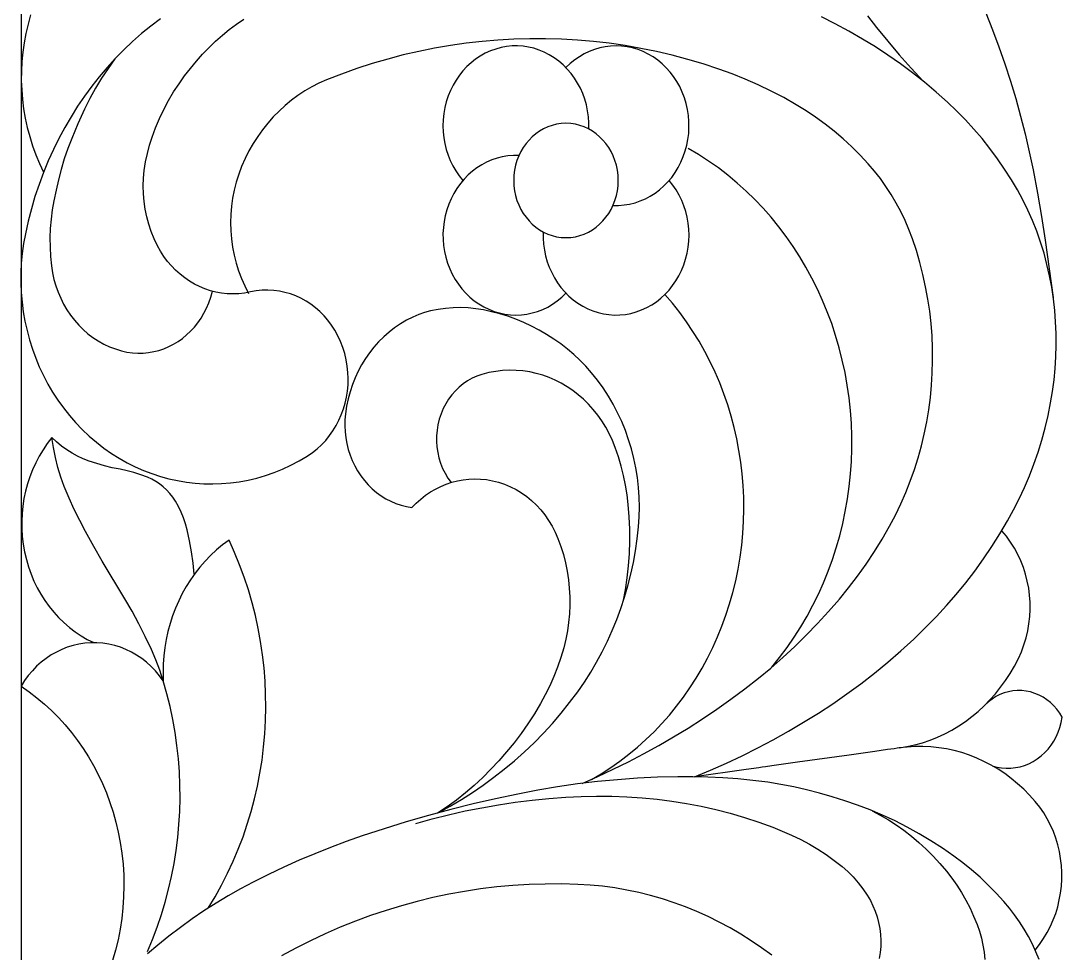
# Model space of a CAD drawing. Header units: millimetres. Extents: x 5940 to 9066, y 1327 to 3250.
# Drawn here: x 6726.5 to 6894.8, y 2620 to 2770.7 of the extents above; entities that cross this region are included whole.
import ezdxf

# ---------------------------------------------------------------- set-up
doc = ezdxf.new("R2010")
doc.units = ezdxf.units.MM
doc.layers.add('Default Layer', color=7, linetype='Continuous', lineweight=30)

msp = doc.modelspace()

# ---------------------------------------------------------------- linework, layer by layer
at = {"layer": 'Default Layer', "color": 18, "lineweight": 30, "true_color": 0x000000}
for points in [[(6749.04, 2771), (6747.49, 2769.82), (6745.99, 2768.59), (6744.53, 2767.31), (6743.12, 2765.97), (6741.75, 2764.57), (6740.43, 2763.13), (6739.16, 2761.63), (6737.94, 2760.09), (6736.77, 2758.49), (6735.66, 2756.86), (6734.59, 2755.17), (6733.59, 2753.45), (6732.64, 2751.68), (6731.74, 2749.88), (6730.91, 2748.03), (6730.13, 2746.15), (6729.42, 2744.24), (6728.77, 2742.29), (6728.18, 2740.31), (6727.66, 2738.3), (6727.21, 2736.26), (6727.21, 2736.26), (6726.92, 2734.69), (6726.7, 2733.1), (6726.56, 2731.52), (6726.48, 2729.94), (6726.48, 2728.36), (6726.54, 2726.79), (6726.68, 2725.22), (6726.88, 2723.67), (6727.15, 2722.14), (6727.48, 2720.62), (6727.88, 2719.11), (6728.35, 2717.64), (6728.88, 2716.18), (6729.47, 2714.75), (6730.12, 2713.36), (6730.84, 2711.99), (6731.62, 2710.66), (6732.46, 2709.37), (6733.36, 2708.12), (6734.32, 2706.91), (6735.34, 2705.75), (6735.34, 2705.75), (6736.42, 2704.63), (6737.55, 2703.57), (6738.71, 2702.58), (6739.91, 2701.65), (6741.13, 2700.79), (6742.39, 2700), (6743.67, 2699.28), (6744.98, 2698.62), (6746.31, 2698.04), (6747.67, 2697.52), (6749.03, 2697.07), (6750.42, 2696.69), (6751.82, 2696.38), (6753.23, 2696.14), (6754.64, 2695.97), (6756.07, 2695.88), (6757.5, 2695.85), (6758.92, 2695.9), (6760.35, 2696.01), (6761.78, 2696.2), (6763.2, 2696.46), (6764.61, 2696.8), (6766.01, 2697.21), (6767.4, 2697.69), (6768.77, 2698.24), (6770.13, 2698.87), (6771.47, 2699.58), (6772.78, 2700.36), (6772.78, 2700.36), (6773.6, 2700.91), (6774.37, 2701.52), (6775.08, 2702.18), (6775.75, 2702.89), (6776.36, 2703.65), (6776.93, 2704.44), (6777.43, 2705.28), (6777.88, 2706.15), (6778.28, 2707.04), (6778.61, 2707.97), (6778.89, 2708.91), (6779.11, 2709.88), (6779.26, 2710.86), (6779.36, 2711.86), (6779.38, 2712.87), (6779.35, 2713.87), (6779.25, 2714.89), (6779.08, 2715.9), (6778.84, 2716.9), (6778.53, 2717.9), (6778.53, 2717.9), (6778.16, 2718.86), (6777.73, 2719.79), (6777.24, 2720.67), (6776.71, 2721.5), (6776.12, 2722.28), (6775.49, 2723.01), (6774.82, 2723.69), (6774.1, 2724.31), (6773.36, 2724.88), (6772.57, 2725.39), (6771.76, 2725.84), (6770.92, 2726.22), (6770.06, 2726.54), (6769.17, 2726.8), (6768.27, 2726.99), (6767.35, 2727.11), (6766.42, 2727.16), (6765.48, 2727.13), (6764.54, 2727.03), (6763.59, 2726.86), (6763.59, 2726.86), (6762.65, 2726.68), (6761.71, 2726.58), (6760.77, 2726.54), (6759.84, 2726.57), (6758.92, 2726.67), (6758.01, 2726.84), (6757.11, 2727.07), (6756.24, 2727.36), (6755.38, 2727.72), (6754.55, 2728.13), (6753.74, 2728.6), (6752.96, 2729.14), (6752.21, 2729.72), (6751.5, 2730.36), (6750.82, 2731.06), (6750.19, 2731.8), (6749.6, 2732.6), (6749.05, 2733.44), (6748.55, 2734.34), (6748.55, 2734.34), (6748.02, 2735.46), (6747.55, 2736.62), (6747.15, 2737.8), (6746.83, 2739.01), (6746.58, 2740.23), (6746.4, 2741.47), (6746.3, 2742.73), (6746.27, 2743.99), (6746.32, 2745.25), (6746.44, 2746.51), (6746.44, 2746.51), (6746.65, 2747.87), (6746.93, 2749.22), (6747.28, 2750.55), (6747.69, 2751.86), (6747.69, 2751.86), (6748.25, 2753.39), (6748.89, 2754.89), (6749.58, 2756.36), (6750.34, 2757.78), (6751.17, 2759.17), (6752.05, 2760.51), (6752.05, 2760.51), (6752.94, 2761.76), (6753.88, 2762.97), (6754.85, 2764.14), (6755.86, 2765.28), (6756.91, 2766.37), (6756.91, 2766.37), (6757.96, 2767.38), (6759.05, 2768.35), (6760.17, 2769.27), (6761.32, 2770.14), (6762.51, 2770.95)], [(6728.06, 2771.62), (6727.64, 2770.13), (6727.29, 2768.64), (6727.01, 2767.13), (6726.79, 2765.61), (6726.65, 2764.08), (6726.57, 2762.55), (6726.56, 2761.02), (6726.62, 2759.49), (6726.74, 2757.96), (6726.93, 2756.44), (6727.19, 2754.93), (6727.52, 2753.43), (6727.91, 2751.95), (6728.37, 2750.48), (6728.9, 2749.03), (6729.5, 2747.61), (6730.16, 2746.21)], [(6868.66, 2653.23), (6868.14, 2653.16), (6868.14, 2653.16), (6867.62, 2653.08), (6867.62, 2653.08), (6866.58, 2652.94), (6866.58, 2652.94), (6864.5, 2652.64), (6864.5, 2652.64), (6860.34, 2652.06), (6860.34, 2652.06), (6852.02, 2650.89), (6852.02, 2650.89), (6847.86, 2650.3), (6847.86, 2650.3), (6846.82, 2650.15), (6846.82, 2650.15), (6846.3, 2650.08), (6846.3, 2650.08), (6845.78, 2650.01), (6845.78, 2650.01), (6843.7, 2649.71), (6843.7, 2649.71), (6835.38, 2648.54), (6835.38, 2648.54), (6837.97, 2649.62), (6840.54, 2650.76), (6843.08, 2651.95), (6845.59, 2653.21), (6848.08, 2654.53), (6850.55, 2655.9), (6852.98, 2657.34), (6855.39, 2658.83), (6855.39, 2658.83), (6857.71, 2660.35), (6859.99, 2661.93), (6862.24, 2663.58), (6864.44, 2665.29), (6866.6, 2667.06), (6868.71, 2668.9), (6870.79, 2670.79), (6872.82, 2672.74), (6872.82, 2672.74), (6874.49, 2674.44), (6876.1, 2676.2), (6877.67, 2678), (6879.19, 2679.86), (6880.65, 2681.77), (6882.06, 2683.73), (6883.41, 2685.73), (6884.71, 2687.78), (6885.95, 2689.87), (6885.95, 2689.87), (6886.93, 2691.64), (6887.84, 2693.45), (6888.7, 2695.29), (6889.49, 2697.16), (6890.22, 2699.06), (6890.89, 2700.99), (6891.49, 2702.94), (6892.03, 2704.92), (6892.51, 2706.92), (6892.92, 2708.93), (6892.92, 2708.93), (6893.23, 2710.79), (6893.48, 2712.65), (6893.66, 2714.52), (6893.77, 2716.39), (6893.82, 2718.27), (6893.81, 2720.15), (6893.72, 2722.02), (6893.58, 2723.89), (6893.36, 2725.76), (6893.09, 2727.62), (6892.74, 2729.47), (6892.74, 2729.47), (6892.33, 2731.3), (6891.85, 2733.12), (6891.3, 2734.9), (6890.68, 2736.66), (6890, 2738.39), (6889.25, 2740.09), (6888.43, 2741.76), (6887.55, 2743.38), (6886.61, 2744.97), (6886.61, 2744.97), (6885.49, 2746.7), (6884.32, 2748.39), (6883.1, 2750.03), (6881.83, 2751.63), (6880.51, 2753.17), (6879.14, 2754.67), (6877.72, 2756.12), (6876.26, 2757.51), (6876.26, 2757.51), (6874.42, 2759.16), (6872.54, 2760.75), (6870.61, 2762.27), (6868.64, 2763.73), (6866.63, 2765.12), (6864.59, 2766.45), (6862.51, 2767.72), (6862.51, 2767.72), (6860.32, 2768.97), (6858.1, 2770.16), (6855.86, 2771.3)], [(6863.34, 2771.45), (6864.76, 2769.6), (6864.76, 2769.6), (6866.59, 2767.36), (6868.45, 2765.16), (6870.37, 2763.02), (6872.33, 2760.92)], [(6882.43, 2771.94), (6883.52, 2769.22), (6884.55, 2766.47), (6885.53, 2763.7), (6886.44, 2760.91), (6887.29, 2758.09), (6888.07, 2755.25), (6888.8, 2752.39), (6889.47, 2749.51), (6890.07, 2746.61), (6890.07, 2746.61), (6890.78, 2742.83), (6891.43, 2739.03), (6892.03, 2735.23), (6892.03, 2735.23), (6892.7, 2730.6), (6893.34, 2725.97)], [(6817.19, 2647.45), (6819.71, 2648.57), (6822.21, 2649.75), (6824.68, 2650.98), (6827.14, 2652.26), (6829.57, 2653.59), (6831.97, 2654.97), (6831.97, 2654.97), (6834.34, 2656.41), (6836.68, 2657.9), (6838.98, 2659.45), (6841.25, 2661.06), (6843.48, 2662.73), (6845.68, 2664.45), (6845.68, 2664.45), (6847.68, 2666.11), (6849.64, 2667.82), (6851.56, 2669.59), (6853.43, 2671.42), (6855.26, 2673.3), (6857.04, 2675.24), (6858.77, 2677.23), (6858.77, 2677.23), (6860.27, 2679.07), (6861.72, 2680.96), (6863.11, 2682.91), (6864.43, 2684.91), (6865.7, 2686.95), (6866.9, 2689.05), (6866.9, 2689.05), (6867.83, 2690.81), (6868.7, 2692.61), (6869.5, 2694.44), (6870.23, 2696.29), (6870.9, 2698.16), (6871.5, 2700.06), (6872.03, 2701.98), (6872.49, 2703.91), (6872.89, 2705.86), (6873.22, 2707.83), (6873.48, 2709.8), (6873.67, 2711.78), (6873.79, 2713.77), (6873.85, 2715.77), (6873.83, 2717.76), (6873.75, 2719.76), (6873.6, 2721.75), (6873.38, 2723.74), (6873.09, 2725.72), (6872.72, 2727.69), (6872.29, 2729.66), (6871.79, 2731.61), (6871.22, 2733.54), (6870.58, 2735.46), (6870.58, 2735.46), (6870.01, 2736.95), (6869.39, 2738.41), (6868.7, 2739.84), (6867.96, 2741.23), (6867.16, 2742.58), (6866.31, 2743.9), (6865.4, 2745.17), (6864.44, 2746.39), (6863.43, 2747.57), (6863.43, 2747.57), (6862.12, 2748.97), (6860.77, 2750.31), (6859.38, 2751.59), (6857.94, 2752.82), (6856.46, 2753.98), (6854.94, 2755.09), (6853.39, 2756.13), (6851.8, 2757.11), (6851.8, 2757.11), (6849.78, 2758.25), (6847.73, 2759.32), (6845.66, 2760.31), (6843.56, 2761.24), (6841.43, 2762.09), (6839.27, 2762.87), (6839.27, 2762.87), (6836.78, 2763.69), (6834.27, 2764.43), (6831.75, 2765.1), (6829.22, 2765.69), (6826.68, 2766.21), (6824.13, 2766.66), (6821.57, 2767.03), (6819.01, 2767.33), (6816.44, 2767.55), (6813.87, 2767.7), (6811.3, 2767.78), (6808.73, 2767.78), (6806.15, 2767.71), (6803.59, 2767.56), (6801.02, 2767.35), (6798.46, 2767.05), (6795.91, 2766.69), (6793.36, 2766.25), (6790.83, 2765.73), (6788.3, 2765.15), (6785.79, 2764.49), (6783.28, 2763.75), (6780.8, 2762.94), (6778.33, 2762.06), (6775.87, 2761.11), (6775.87, 2761.11), (6774.67, 2760.58), (6773.5, 2759.99), (6772.36, 2759.33), (6771.27, 2758.61), (6770.2, 2757.83), (6769.19, 2756.99), (6768.21, 2756.09), (6767.28, 2755.14), (6766.39, 2754.14), (6765.55, 2753.08), (6764.77, 2751.98), (6764.03, 2750.83), (6763.35, 2749.64), (6762.73, 2748.4), (6762.16, 2747.13), (6762.16, 2747.13), (6761.69, 2745.88), (6761.28, 2744.6), (6760.96, 2743.31), (6760.7, 2742.01), (6760.52, 2740.7), (6760.41, 2739.38), (6760.37, 2738.06), (6760.4, 2736.74), (6760.51, 2735.42), (6760.69, 2734.11), (6760.94, 2732.82), (6761.27, 2731.54), (6761.66, 2730.27), (6762.13, 2729.04), (6762.66, 2727.83), (6763.27, 2726.64)], [(6818.28, 2753.19), (6818.28, 2754.18), (6818.21, 2755.16), (6818.08, 2756.13), (6817.88, 2757.08), (6817.62, 2758), (6817.29, 2758.9), (6816.91, 2759.77), (6816.47, 2760.61), (6815.96, 2761.41), (6815.41, 2762.17), (6814.8, 2762.88), (6814.13, 2763.55), (6813.42, 2764.16), (6813.42, 2764.16), (6812.67, 2764.71), (6811.88, 2765.19), (6811.07, 2765.61), (6810.24, 2765.95), (6809.39, 2766.22), (6808.52, 2766.43), (6807.65, 2766.56), (6806.76, 2766.61), (6805.88, 2766.6), (6804.99, 2766.51), (6804.11, 2766.35), (6803.23, 2766.11), (6802.37, 2765.8), (6802.37, 2765.8), (6801.54, 2765.42), (6800.73, 2764.97), (6799.97, 2764.46), (6799.25, 2763.89), (6798.57, 2763.27), (6797.94, 2762.59), (6797.36, 2761.86), (6796.82, 2761.09), (6796.34, 2760.28), (6795.92, 2759.42), (6795.56, 2758.53), (6795.25, 2757.6), (6795.02, 2756.64), (6795.02, 2756.64), (6794.84, 2755.67), (6794.74, 2754.69), (6794.71, 2753.71), (6794.74, 2752.74), (6794.85, 2751.78), (6795.01, 2750.83), (6795.24, 2749.89), (6795.54, 2748.98), (6795.89, 2748.09), (6796.31, 2747.24), (6796.79, 2746.41), (6797.33, 2745.62), (6797.93, 2744.88)], [(6822.19, 2740.85), (6823.1, 2740.84), (6824, 2740.92), (6824.88, 2741.06), (6825.75, 2741.28), (6826.6, 2741.57), (6827.42, 2741.92), (6828.22, 2742.34), (6828.98, 2742.83), (6829.71, 2743.38), (6830.41, 2743.99), (6831.06, 2744.65), (6831.67, 2745.38), (6832.23, 2746.16), (6832.23, 2746.16), (6832.73, 2746.98), (6833.17, 2747.84), (6833.55, 2748.73), (6833.87, 2749.64), (6834.12, 2750.57), (6834.3, 2751.51), (6834.42, 2752.47), (6834.47, 2753.44), (6834.46, 2754.41), (6834.38, 2755.38), (6834.23, 2756.34), (6834.01, 2757.3), (6833.73, 2758.24), (6833.73, 2758.24), (6833.38, 2759.15), (6832.97, 2760.03), (6832.5, 2760.86), (6831.98, 2761.65), (6831.41, 2762.39), (6830.79, 2763.09), (6830.13, 2763.72), (6829.42, 2764.31), (6828.68, 2764.83), (6827.89, 2765.29), (6827.08, 2765.69), (6826.23, 2766.02), (6825.35, 2766.28), (6825.35, 2766.28), (6824.46, 2766.47), (6823.57, 2766.58), (6822.68, 2766.62), (6821.79, 2766.58), (6820.91, 2766.47), (6820.04, 2766.29), (6819.18, 2766.03), (6818.35, 2765.71), (6817.54, 2765.32), (6816.75, 2764.86), (6816, 2764.34), (6815.28, 2763.75), (6814.59, 2763.1)], [(6741.69, 2764.51), (6740.58, 2762.98), (6739.54, 2761.41), (6738.55, 2759.78), (6737.63, 2758.11), (6736.78, 2756.4), (6736.78, 2756.4), (6735.71, 2754.04), (6734.7, 2751.65), (6734.7, 2751.65), (6734.07, 2750.02), (6733.51, 2748.36), (6733.01, 2746.67), (6733.01, 2746.67), (6732.57, 2744.99), (6732.17, 2743.31), (6731.81, 2741.61), (6731.81, 2741.61), (6731.56, 2740.12), (6731.37, 2738.62), (6731.24, 2737.11), (6731.19, 2735.6), (6731.2, 2734.08), (6731.29, 2732.57), (6731.44, 2731.07), (6731.44, 2731.07), (6731.61, 2729.96), (6731.84, 2728.89), (6732.14, 2727.84), (6732.5, 2726.82), (6732.92, 2725.84), (6733.4, 2724.89), (6733.93, 2723.98), (6734.52, 2723.11), (6735.15, 2722.29), (6735.83, 2721.52), (6736.56, 2720.79), (6737.33, 2720.12), (6738.14, 2719.5), (6739, 2718.95), (6739.88, 2718.45), (6740.81, 2718.01), (6741.76, 2717.65), (6742.75, 2717.35), (6742.75, 2717.35), (6743.63, 2717.15), (6744.51, 2717.02), (6745.39, 2716.97), (6746.26, 2716.99), (6747.12, 2717.07), (6747.96, 2717.22), (6748.79, 2717.43), (6749.6, 2717.7), (6750.39, 2718.03), (6751.16, 2718.43), (6751.9, 2718.87), (6752.61, 2719.37), (6753.28, 2719.93), (6753.92, 2720.53), (6754.53, 2721.19), (6755.09, 2721.89), (6755.6, 2722.63), (6756.08, 2723.42), (6756.5, 2724.25), (6756.87, 2725.12), (6757.18, 2726.03), (6757.44, 2726.98)], [(6814.59, 2754.11), (6813.82, 2754.07), (6813.07, 2753.96), (6812.35, 2753.78), (6811.65, 2753.53), (6810.97, 2753.22), (6810.33, 2752.85), (6809.72, 2752.42), (6809.15, 2751.94), (6808.62, 2751.41), (6808.13, 2750.83), (6807.69, 2750.2), (6807.3, 2749.54), (6806.96, 2748.83), (6806.67, 2748.1), (6806.45, 2747.33), (6806.28, 2746.54), (6806.18, 2745.72), (6806.15, 2744.88), (6806.15, 2744.88), (6806.18, 2744.03), (6806.28, 2743.22), (6806.45, 2742.42), (6806.67, 2741.65), (6806.96, 2740.92), (6807.3, 2740.21), (6807.69, 2739.55), (6808.13, 2738.93), (6808.62, 2738.34), (6809.15, 2737.81), (6809.72, 2737.33), (6810.33, 2736.9), (6810.97, 2736.53), (6811.65, 2736.22), (6812.35, 2735.97), (6813.07, 2735.79), (6813.82, 2735.68), (6814.59, 2735.64), (6814.59, 2735.64), (6815.36, 2735.68), (6816.11, 2735.79), (6816.84, 2735.97), (6817.54, 2736.22), (6818.21, 2736.53), (6818.86, 2736.9), (6819.46, 2737.33), (6820.03, 2737.81), (6820.56, 2738.34), (6821.05, 2738.93), (6821.49, 2739.55), (6821.89, 2740.21), (6822.23, 2740.92), (6822.51, 2741.65), (6822.74, 2742.42), (6822.9, 2743.22), (6823, 2744.03), (6823.04, 2744.88), (6823.04, 2744.88), (6823, 2745.72), (6822.9, 2746.54), (6822.74, 2747.33), (6822.51, 2748.1), (6822.23, 2748.83), (6821.89, 2749.54), (6821.49, 2750.2), (6821.05, 2750.83), (6820.56, 2751.41), (6820.03, 2751.94), (6819.46, 2752.42), (6818.86, 2752.85), (6818.21, 2753.22), (6817.54, 2753.53), (6816.84, 2753.78), (6816.11, 2753.96), (6815.36, 2754.07), (6814.59, 2754.11)], [(6806.99, 2748.9), (6806.08, 2748.91), (6805.19, 2748.84), (6804.3, 2748.69), (6803.44, 2748.47), (6802.59, 2748.19), (6801.76, 2747.83), (6800.97, 2747.41), (6800.2, 2746.92), (6799.47, 2746.38), (6798.78, 2745.77), (6798.12, 2745.1), (6797.52, 2744.37), (6796.96, 2743.59), (6796.96, 2743.59), (6796.45, 2742.77), (6796.01, 2741.91), (6795.63, 2741.03), (6795.32, 2740.11), (6795.07, 2739.18), (6794.89, 2738.24), (6794.77, 2737.28), (6794.71, 2736.31), (6794.73, 2735.34), (6794.81, 2734.38), (6794.95, 2733.41), (6795.17, 2732.46), (6795.46, 2731.51), (6795.46, 2731.51), (6795.81, 2730.6), (6796.21, 2729.72), (6796.68, 2728.89), (6797.2, 2728.1), (6797.77, 2727.36), (6798.39, 2726.67), (6799.06, 2726.03), (6799.76, 2725.45), (6800.51, 2724.92), (6801.29, 2724.46), (6802.11, 2724.06), (6802.96, 2723.73), (6803.83, 2723.47), (6803.83, 2723.47), (6804.72, 2723.28), (6805.62, 2723.17), (6806.51, 2723.13), (6807.4, 2723.17), (6808.28, 2723.28), (6809.15, 2723.47), (6810, 2723.72), (6810.84, 2724.04), (6811.65, 2724.43), (6812.43, 2724.89), (6813.19, 2725.41), (6813.91, 2726), (6814.59, 2726.65)], [(6847.86, 2666.26), (6849.12, 2667.82), (6850.32, 2669.42), (6851.46, 2671.07), (6852.54, 2672.76), (6853.55, 2674.49), (6854.5, 2676.25), (6855.38, 2678.05), (6856.2, 2679.88), (6856.96, 2681.74), (6857.65, 2683.63), (6858.27, 2685.54), (6858.83, 2687.48), (6859.31, 2689.44), (6859.73, 2691.42), (6860.08, 2693.42), (6860.37, 2695.43), (6860.58, 2697.46), (6860.72, 2699.49), (6860.79, 2701.54), (6860.79, 2703.59), (6860.71, 2705.64), (6860.57, 2707.7), (6860.35, 2709.76), (6860.05, 2711.82), (6860.05, 2711.82), (6859.69, 2713.86), (6859.25, 2715.87), (6858.74, 2717.86), (6858.17, 2719.82), (6857.53, 2721.75), (6856.82, 2723.64), (6856.05, 2725.51), (6855.22, 2727.33), (6854.33, 2729.11), (6853.37, 2730.86), (6852.36, 2732.56), (6851.29, 2734.22), (6850.16, 2735.84), (6848.98, 2737.4), (6847.74, 2738.92), (6846.45, 2740.39), (6845.1, 2741.8), (6843.71, 2743.16), (6842.27, 2744.46), (6840.77, 2745.71), (6839.24, 2746.89), (6837.65, 2748.01), (6836.02, 2749.07), (6834.35, 2750.06)], [(6810.91, 2736.56), (6810.91, 2735.57), (6810.97, 2734.59), (6811.1, 2733.62), (6811.3, 2732.68), (6811.57, 2731.75), (6811.89, 2730.85), (6812.28, 2729.98), (6812.72, 2729.14), (6813.22, 2728.34), (6813.78, 2727.58), (6814.39, 2726.87), (6815.05, 2726.2), (6815.76, 2725.59), (6815.76, 2725.59), (6816.52, 2725.04), (6817.3, 2724.56), (6818.11, 2724.14), (6818.95, 2723.8), (6819.8, 2723.53), (6820.66, 2723.33), (6821.54, 2723.2), (6822.42, 2723.14), (6823.31, 2723.15), (6824.2, 2723.24), (6825.08, 2723.4), (6825.95, 2723.64), (6826.81, 2723.95), (6826.81, 2723.95), (6827.65, 2724.33), (6828.45, 2724.78), (6829.21, 2725.29), (6829.93, 2725.86), (6830.61, 2726.48), (6831.25, 2727.16), (6831.83, 2727.89), (6832.36, 2728.66), (6832.84, 2729.48), (6833.26, 2730.33), (6833.63, 2731.23), (6833.93, 2732.15), (6834.17, 2733.11), (6834.17, 2733.11), (6834.34, 2734.08), (6834.44, 2735.06), (6834.48, 2736.04), (6834.44, 2737.01), (6834.34, 2737.97), (6834.17, 2738.92), (6833.94, 2739.86), (6833.65, 2740.77), (6833.29, 2741.66), (6832.87, 2742.52), (6832.39, 2743.34), (6831.85, 2744.13), (6831.26, 2744.88)], [(6818.71, 2648.12), (6820.28, 2649.04), (6821.82, 2650.02), (6823.31, 2651.07), (6824.76, 2652.17), (6826.16, 2653.34), (6827.52, 2654.55), (6828.83, 2655.83), (6830.09, 2657.15), (6831.3, 2658.52), (6832.46, 2659.95), (6833.57, 2661.42), (6834.63, 2662.93), (6835.63, 2664.49), (6836.58, 2666.09), (6837.47, 2667.73), (6838.3, 2669.41), (6839.08, 2671.13), (6839.79, 2672.88), (6840.44, 2674.66), (6841.03, 2676.48), (6841.56, 2678.32), (6842.02, 2680.19), (6842.41, 2682.09), (6842.74, 2684.01), (6842.74, 2684.01), (6842.99, 2685.94), (6843.18, 2687.87), (6843.3, 2689.81), (6843.34, 2691.74), (6843.32, 2693.66), (6843.23, 2695.58), (6843.07, 2697.49), (6842.85, 2699.38), (6842.55, 2701.27), (6842.2, 2703.13), (6841.77, 2704.98), (6841.28, 2706.81), (6840.73, 2708.62), (6840.11, 2710.4), (6839.44, 2712.16), (6838.69, 2713.89), (6837.89, 2715.59), (6837.02, 2717.26), (6836.1, 2718.89), (6835.11, 2720.48), (6834.07, 2722.04), (6832.97, 2723.55), (6831.8, 2725.03), (6830.58, 2726.45)], [(6794.05, 2642.75), (6795.89, 2643.78), (6797.7, 2644.86), (6799.48, 2646), (6801.23, 2647.2), (6802.94, 2648.46), (6804.62, 2649.77), (6806.27, 2651.13), (6806.27, 2651.13), (6807.87, 2652.56), (6809.43, 2654.04), (6810.94, 2655.58), (6812.4, 2657.17), (6813.81, 2658.82), (6815.17, 2660.52), (6816.48, 2662.27), (6816.48, 2662.27), (6817.56, 2663.82), (6818.58, 2665.42), (6819.54, 2667.05), (6820.44, 2668.72), (6821.29, 2670.43), (6822.07, 2672.16), (6822.8, 2673.93), (6823.46, 2675.72), (6824.06, 2677.54), (6824.6, 2679.39), (6825.07, 2681.25), (6825.48, 2683.14), (6825.82, 2685.05), (6826.1, 2686.97), (6826.31, 2688.91), (6826.31, 2688.91), (6826.42, 2690.52), (6826.46, 2692.12), (6826.42, 2693.71), (6826.31, 2695.3), (6826.13, 2696.88), (6825.88, 2698.44), (6825.56, 2699.98), (6825.17, 2701.5), (6824.71, 2703), (6824.19, 2704.47), (6823.6, 2705.92), (6822.94, 2707.33), (6822.22, 2708.71), (6821.44, 2710.05), (6820.59, 2711.35), (6819.68, 2712.61), (6818.71, 2713.82), (6818.71, 2713.82), (6817.8, 2714.85), (6816.85, 2715.83), (6815.85, 2716.76), (6814.81, 2717.64), (6813.74, 2718.46), (6812.63, 2719.23), (6812.63, 2719.23), (6811.45, 2719.97), (6810.25, 2720.67), (6809.02, 2721.33), (6809.02, 2721.33), (6807.77, 2721.93), (6806.49, 2722.47), (6805.19, 2722.93), (6805.19, 2722.93), (6803.89, 2723.33), (6802.57, 2723.67), (6801.24, 2723.95), (6801.24, 2723.95), (6800.03, 2724.15), (6798.8, 2724.28), (6797.58, 2724.33), (6796.35, 2724.31), (6795.12, 2724.21), (6793.91, 2724.03), (6792.69, 2723.79), (6792.69, 2723.79), (6791.73, 2723.52), (6790.78, 2723.2), (6789.85, 2722.81), (6789.85, 2722.81), (6788.83, 2722.29), (6787.84, 2721.71), (6786.89, 2721.08), (6785.99, 2720.38), (6785.13, 2719.62), (6784.31, 2718.81), (6783.55, 2717.96), (6782.83, 2717.05), (6782.17, 2716.1), (6781.56, 2715.1), (6781, 2714.07), (6780.51, 2712.99), (6780.07, 2711.89), (6779.69, 2710.75), (6779.38, 2709.58), (6779.13, 2708.39), (6778.95, 2707.17), (6778.95, 2707.17), (6778.87, 2706.2), (6778.85, 2705.22), (6778.9, 2704.26), (6779, 2703.3), (6779.17, 2702.36), (6779.4, 2701.43), (6779.69, 2700.52), (6780.04, 2699.64), (6780.45, 2698.78), (6780.91, 2697.95), (6781.44, 2697.16), (6781.44, 2697.16), (6782.01, 2696.41), (6782.62, 2695.71), (6783.28, 2695.07), (6783.98, 2694.48), (6784.71, 2693.94), (6785.47, 2693.47), (6786.27, 2693.05), (6787.09, 2692.7), (6787.93, 2692.41), (6788.8, 2692.19), (6789.68, 2692.04), (6789.68, 2692.04), (6790.38, 2692.75), (6791.12, 2693.41), (6791.89, 2694.01), (6792.69, 2694.55), (6793.52, 2695.03), (6794.37, 2695.45), (6795.24, 2695.81), (6796.14, 2696.11), (6797.05, 2696.35), (6797.97, 2696.52), (6798.91, 2696.62), (6799.85, 2696.66), (6800.79, 2696.64), (6801.74, 2696.54), (6802.69, 2696.37), (6802.69, 2696.37), (6803.69, 2696.12), (6804.66, 2695.8), (6805.61, 2695.4), (6806.52, 2694.94), (6807.4, 2694.4), (6808.24, 2693.81), (6809.04, 2693.15), (6809.8, 2692.44), (6810.51, 2691.67), (6811.18, 2690.84), (6811.79, 2689.96), (6812.35, 2689.04), (6812.85, 2688.07), (6813.28, 2687.05), (6813.28, 2687.05), (6813.76, 2685.75), (6814.17, 2684.43), (6814.51, 2683.1), (6814.78, 2681.74), (6814.99, 2680.38), (6815.13, 2679.01), (6815.2, 2677.63), (6815.21, 2676.25), (6815.15, 2674.86), (6815.02, 2673.49), (6814.82, 2672.11), (6814.55, 2670.75), (6814.22, 2669.4), (6814.22, 2669.4), (6813.75, 2667.82), (6813.22, 2666.27), (6812.63, 2664.75), (6811.97, 2663.26), (6811.25, 2661.8), (6810.47, 2660.38), (6810.47, 2660.38), (6809.48, 2658.72), (6808.44, 2657.11), (6807.34, 2655.54), (6806.19, 2654.02), (6805, 2652.55), (6803.76, 2651.12), (6802.47, 2649.75), (6801.13, 2648.43), (6799.76, 2647.16), (6798.34, 2645.95), (6796.88, 2644.79), (6795.38, 2643.69), (6793.84, 2642.64)], [(6823.82, 2676.78), (6824.19, 2678.72), (6824.48, 2680.68), (6824.7, 2682.64), (6824.84, 2684.61), (6824.91, 2686.59), (6824.9, 2688.57), (6824.82, 2690.55), (6824.66, 2692.52), (6824.66, 2692.52), (6824.47, 2694.1), (6824.21, 2695.66), (6823.89, 2697.21), (6823.51, 2698.74), (6823.06, 2700.25), (6822.55, 2701.74), (6822.55, 2701.74), (6822.1, 2702.88), (6821.58, 2703.98), (6821.01, 2705.03), (6820.39, 2706.03), (6819.71, 2706.98), (6818.99, 2707.88), (6818.23, 2708.73), (6817.42, 2709.52), (6816.58, 2710.26), (6815.69, 2710.93), (6814.78, 2711.55), (6813.83, 2712.11), (6812.85, 2712.61), (6811.85, 2713.04), (6810.83, 2713.41), (6809.78, 2713.71), (6808.72, 2713.94), (6807.64, 2714.1), (6806.55, 2714.2), (6805.45, 2714.22), (6804.34, 2714.16), (6803.23, 2714.03), (6802.12, 2713.83), (6801.01, 2713.54), (6801.01, 2713.54), (6800.2, 2713.27), (6799.43, 2712.92), (6798.69, 2712.51), (6797.99, 2712.03), (6797.33, 2711.49), (6796.71, 2710.9), (6796.14, 2710.25), (6795.62, 2709.55), (6795.16, 2708.8), (6794.75, 2708.01), (6794.4, 2707.18), (6794.11, 2706.31), (6794.11, 2706.31), (6793.9, 2705.42), (6793.75, 2704.52), (6793.67, 2703.62), (6793.67, 2702.71), (6793.73, 2701.82), (6793.86, 2700.93), (6794.06, 2700.05), (6794.32, 2699.2), (6794.65, 2698.37), (6795.04, 2697.57), (6795.5, 2696.8), (6796.01, 2696.08)], [(6754.52, 2681.26), (6754.33, 2683.07), (6754.08, 2684.87), (6753.75, 2686.65), (6753.36, 2688.42), (6753.36, 2688.42), (6753.1, 2689.4), (6752.77, 2690.36), (6752.39, 2691.3), (6751.95, 2692.2), (6751.46, 2693.07), (6751.46, 2693.07), (6751.03, 2693.72), (6750.56, 2694.32), (6750.05, 2694.88), (6749.49, 2695.39), (6748.91, 2695.86), (6748.29, 2696.27), (6747.64, 2696.63), (6746.97, 2696.93), (6746.97, 2696.93), (6745.88, 2697.33), (6744.77, 2697.68), (6743.65, 2697.97), (6742.52, 2698.21), (6742.52, 2698.21), (6741.26, 2698.46), (6740.01, 2698.77), (6738.76, 2699.13), (6737.53, 2699.53), (6737.53, 2699.53), (6736.58, 2699.9), (6735.66, 2700.33), (6734.76, 2700.82), (6733.9, 2701.36), (6733.06, 2701.97), (6732.26, 2702.63), (6731.49, 2703.34), (6731.49, 2703.34), (6730.75, 2702.37), (6730.07, 2701.37), (6729.44, 2700.33), (6728.88, 2699.26), (6728.38, 2698.15), (6727.94, 2697.02), (6727.56, 2695.86), (6727.24, 2694.69), (6726.99, 2693.49), (6726.8, 2692.28), (6726.68, 2691.05), (6726.63, 2689.82), (6726.64, 2688.58), (6726.72, 2687.34), (6726.87, 2686.1), (6727.08, 2684.87), (6727.08, 2684.87), (6727.37, 2683.65), (6727.72, 2682.46), (6728.13, 2681.3), (6728.6, 2680.17), (6729.13, 2679.08), (6729.72, 2678.03), (6730.36, 2677.02), (6731.05, 2676.06), (6731.8, 2675.14), (6732.59, 2674.27), (6733.43, 2673.45), (6734.32, 2672.68), (6735.24, 2671.97), (6736.21, 2671.32), (6737.22, 2670.73), (6738.27, 2670.21)], [(6746.96, 2620.31), (6747.78, 2622.28), (6748.53, 2624.27), (6749.21, 2626.28), (6749.83, 2628.31), (6750.37, 2630.37), (6750.84, 2632.44), (6751.25, 2634.52), (6751.58, 2636.62), (6751.85, 2638.72), (6752.04, 2640.84), (6752.16, 2642.96), (6752.22, 2645.08), (6752.2, 2647.21), (6752.11, 2649.33), (6751.95, 2651.45), (6751.72, 2653.57), (6751.42, 2655.68), (6751.04, 2657.79), (6750.6, 2659.88), (6750.08, 2661.96), (6749.5, 2664.02), (6749.5, 2664.02), (6748.93, 2665.74), (6748.3, 2667.43), (6747.59, 2669.09), (6747.59, 2669.09), (6746.6, 2671.19), (6745.56, 2673.26), (6744.46, 2675.29), (6743.3, 2677.28), (6743.3, 2677.28), (6739.65, 2683.39), (6739.65, 2683.39), (6738.27, 2685.75), (6736.93, 2688.14), (6736.93, 2688.14), (6735.99, 2689.92), (6735.11, 2691.73), (6734.28, 2693.57), (6733.51, 2695.44), (6733.51, 2695.44), (6732.96, 2696.97), (6732.48, 2698.53), (6732.07, 2700.11), (6731.74, 2701.71), (6731.49, 2703.34)], [(6868.42, 2653.2), (6869.7, 2653.41), (6870.97, 2653.69), (6872.21, 2654.04), (6873.44, 2654.45), (6874.64, 2654.93), (6875.81, 2655.48), (6876.95, 2656.08), (6878.07, 2656.75), (6879.15, 2657.48), (6880.19, 2658.26), (6881.2, 2659.1), (6882.17, 2660), (6883.1, 2660.95), (6883.99, 2661.95), (6884.83, 2663), (6885.62, 2664.1), (6886.37, 2665.24), (6887.06, 2666.43), (6887.71, 2667.67), (6887.71, 2667.67), (6888.19, 2668.75), (6888.61, 2669.86), (6888.95, 2670.98), (6889.22, 2672.11), (6889.42, 2673.26), (6889.55, 2674.42), (6889.61, 2675.57), (6889.6, 2676.73), (6889.52, 2677.88), (6889.37, 2679.02), (6889.15, 2680.15), (6888.87, 2681.27), (6888.52, 2682.36), (6888.1, 2683.43), (6887.62, 2684.47), (6887.07, 2685.48), (6886.45, 2686.45), (6885.78, 2687.39), (6885.03, 2688.28)], [(6756.78, 2627.33), (6757.89, 2629.17), (6758.93, 2631.05), (6759.9, 2632.96), (6760.8, 2634.9), (6761.63, 2636.86), (6762.39, 2638.86), (6763.08, 2640.88), (6763.69, 2642.92), (6764.24, 2644.97), (6764.72, 2647.05), (6765.12, 2649.14), (6765.46, 2651.24), (6765.72, 2653.36), (6765.91, 2655.48), (6766.03, 2657.61), (6766.08, 2659.74), (6766.05, 2661.87), (6765.96, 2664), (6765.79, 2666.13), (6765.55, 2668.26), (6765.24, 2670.37), (6764.85, 2672.48), (6764.4, 2674.58), (6763.87, 2676.66), (6763.27, 2678.72), (6762.59, 2680.77), (6761.84, 2682.79), (6761.02, 2684.79), (6760.13, 2686.77), (6760.13, 2686.77), (6759.09, 2686), (6758.1, 2685.18), (6757.16, 2684.31), (6756.27, 2683.39), (6755.42, 2682.42), (6754.63, 2681.41), (6753.89, 2680.36), (6753.2, 2679.26), (6752.56, 2678.14), (6751.99, 2676.97), (6751.46, 2675.78), (6751, 2674.55), (6750.59, 2673.3), (6750.25, 2672.03), (6749.96, 2670.73), (6749.74, 2669.42), (6749.58, 2668.09), (6749.49, 2666.74), (6749.46, 2665.38), (6749.5, 2664.02), (6749.5, 2664.02), (6748.89, 2664.86), (6748.23, 2665.64), (6747.53, 2666.37), (6746.79, 2667.04), (6746.01, 2667.65), (6745.19, 2668.2), (6744.35, 2668.69), (6743.47, 2669.11), (6742.58, 2669.46), (6741.65, 2669.75), (6740.71, 2669.97), (6739.76, 2670.12), (6738.79, 2670.2), (6737.81, 2670.2), (6737.81, 2670.2), (6736.83, 2670.13), (6735.87, 2669.98), (6734.92, 2669.76), (6733.99, 2669.48), (6733.09, 2669.12), (6732.22, 2668.7), (6731.37, 2668.22), (6730.55, 2667.67), (6729.78, 2667.06), (6729.03, 2666.4), (6728.34, 2665.67), (6727.68, 2664.9), (6727.07, 2664.07), (6726.51, 2663.19), (6726.51, 2663.19), (6727.82, 2662.28), (6729.08, 2661.32), (6730.29, 2660.3), (6731.46, 2659.23), (6732.58, 2658.1), (6733.65, 2656.93), (6734.68, 2655.7), (6735.65, 2654.43), (6736.56, 2653.11), (6737.43, 2651.75), (6738.23, 2650.35), (6738.99, 2648.92), (6739.68, 2647.44), (6740.31, 2645.93), (6740.89, 2644.39), (6741.4, 2642.82), (6741.85, 2641.22), (6742.23, 2639.59), (6742.55, 2637.94), (6742.55, 2637.94), (6742.82, 2636.18), (6743, 2634.42), (6743.11, 2632.66), (6743.14, 2630.9), (6743.1, 2629.14), (6742.99, 2627.39), (6742.79, 2625.66), (6742.53, 2623.93), (6742.19, 2622.22), (6741.79, 2620.54), (6741.3, 2618.87)], [(6883.48, 2650.33), (6884.23, 2650.12), (6884.98, 2649.99), (6885.73, 2649.93), (6886.48, 2649.94), (6887.23, 2650.02), (6887.97, 2650.16), (6888.7, 2650.38), (6889.41, 2650.66), (6890.1, 2651.01), (6890.76, 2651.43), (6890.76, 2651.43), (6891.39, 2651.91), (6891.97, 2652.44), (6892.51, 2653.02), (6893, 2653.65), (6893.44, 2654.31), (6893.82, 2655.02), (6894.15, 2655.76), (6894.42, 2656.53), (6894.64, 2657.33), (6894.78, 2658.15), (6894.78, 2658.15), (6894.38, 2658.82), (6893.93, 2659.44), (6893.44, 2660.01), (6892.9, 2660.52), (6892.32, 2660.99), (6891.71, 2661.39), (6891.06, 2661.74), (6890.39, 2662.02), (6889.69, 2662.24), (6888.98, 2662.39), (6888.98, 2662.39), (6888.25, 2662.47), (6887.53, 2662.48), (6886.81, 2662.41), (6886.1, 2662.28), (6885.41, 2662.08), (6884.73, 2661.82), (6884.08, 2661.49), (6883.46, 2661.1), (6882.86, 2660.64), (6882.31, 2660.13)], [(6890.41, 2620.56), (6891.13, 2621.47), (6891.78, 2622.41), (6892.37, 2623.38), (6892.89, 2624.39), (6893.34, 2625.42), (6893.74, 2626.48), (6894.06, 2627.55), (6894.32, 2628.65), (6894.52, 2629.75), (6894.65, 2630.87), (6894.72, 2631.99), (6894.72, 2633.11), (6894.65, 2634.23), (6894.53, 2635.35), (6894.33, 2636.46), (6894.07, 2637.55), (6893.75, 2638.63), (6893.36, 2639.69), (6892.9, 2640.72), (6892.38, 2641.73), (6891.8, 2642.7), (6891.15, 2643.64), (6890.43, 2644.55), (6890.43, 2644.55), (6889.52, 2645.56), (6888.57, 2646.52), (6887.59, 2647.43), (6886.56, 2648.27), (6885.5, 2649.05), (6884.42, 2649.77), (6883.3, 2650.43), (6882.15, 2651.03), (6880.98, 2651.56), (6879.79, 2652.03), (6878.57, 2652.44), (6877.34, 2652.77), (6876.1, 2653.04), (6874.84, 2653.24), (6873.57, 2653.38), (6872.29, 2653.44), (6871, 2653.43), (6869.71, 2653.35), (6868.42, 2653.2)], [(6891.04, 2619), (6890.54, 2620.26), (6889.98, 2621.5), (6889.35, 2622.72), (6889.35, 2622.72), (6888.65, 2623.93), (6887.9, 2625.1), (6887.1, 2626.24), (6886.26, 2627.34), (6885.37, 2628.39), (6885.37, 2628.39), (6884.13, 2629.75), (6882.84, 2631.05), (6881.51, 2632.3), (6880.14, 2633.5), (6878.73, 2634.64), (6877.28, 2635.72), (6877.28, 2635.72), (6875.45, 2636.99), (6873.58, 2638.19), (6871.67, 2639.33), (6869.73, 2640.4), (6867.77, 2641.4), (6865.77, 2642.32), (6863.74, 2643.18), (6861.69, 2643.97), (6861.69, 2643.97), (6859.66, 2644.67), (6857.62, 2645.32), (6855.56, 2645.9), (6853.48, 2646.43), (6851.4, 2646.9), (6849.3, 2647.31), (6847.19, 2647.65), (6847.19, 2647.65), (6844.78, 2647.96), (6842.36, 2648.2), (6839.93, 2648.38), (6837.5, 2648.5), (6835.07, 2648.56), (6832.64, 2648.56), (6832.64, 2648.56), (6829.4, 2648.47), (6826.15, 2648.31), (6822.92, 2648.07), (6819.68, 2647.76), (6816.46, 2647.38), (6813.24, 2646.91), (6810.03, 2646.38), (6806.83, 2645.76), (6806.83, 2645.76), (6803.19, 2644.99), (6799.57, 2644.15), (6795.96, 2643.25), (6792.36, 2642.28), (6788.77, 2641.24), (6785.21, 2640.14), (6781.65, 2638.98), (6781.65, 2638.98), (6779.08, 2638.08), (6776.53, 2637.12), (6773.99, 2636.11), (6771.47, 2635.05), (6768.97, 2633.92), (6766.49, 2632.75), (6764.04, 2631.52), (6764.04, 2631.52), (6762.01, 2630.44), (6760, 2629.3), (6758.03, 2628.11), (6756.08, 2626.87), (6754.16, 2625.57), (6752.27, 2624.22), (6750.42, 2622.81), (6748.6, 2621.36), (6748.6, 2621.36), (6746.93, 2619.94)], [(6790.3, 2641.01), (6792.95, 2641.74), (6795.62, 2642.41), (6798.3, 2643.02), (6800.99, 2643.55), (6803.69, 2644.02), (6806.4, 2644.43), (6809.12, 2644.77), (6811.84, 2645.04), (6814.57, 2645.24), (6814.57, 2645.24), (6817.04, 2645.36), (6819.51, 2645.41), (6821.98, 2645.39), (6824.45, 2645.3), (6826.92, 2645.14), (6826.92, 2645.14), (6829.32, 2644.92), (6831.7, 2644.62), (6834.07, 2644.24), (6836.44, 2643.78), (6838.79, 2643.25), (6841.12, 2642.65), (6843.44, 2641.97), (6845.74, 2641.21), (6848.02, 2640.38), (6848.02, 2640.38), (6849.55, 2639.77), (6851.06, 2639.1), (6852.55, 2638.39), (6852.55, 2638.39), (6853.95, 2637.65), (6855.32, 2636.84), (6856.65, 2635.97), (6857.95, 2635.04), (6859.21, 2634.05), (6859.21, 2634.05), (6860.13, 2633.23), (6861, 2632.36), (6861.82, 2631.43), (6862.58, 2630.44), (6863.29, 2629.41), (6863.29, 2629.41), (6863.78, 2628.58), (6864.21, 2627.72), (6864.57, 2626.83), (6864.88, 2625.92), (6865.12, 2624.99), (6865.3, 2624.04), (6865.41, 2623.08), (6865.46, 2622.12), (6865.45, 2621.15), (6865.37, 2620.18), (6865.22, 2619.21)], [(6864.05, 2643.06), (6865.39, 2642.36), (6866.69, 2641.61), (6867.97, 2640.79), (6869.21, 2639.91), (6870.41, 2638.97), (6870.41, 2638.97), (6871.62, 2637.93), (6872.8, 2636.85), (6873.93, 2635.71), (6875.02, 2634.53), (6876.08, 2633.3), (6876.08, 2633.3), (6876.94, 2632.19), (6877.76, 2631.04), (6878.52, 2629.84), (6879.23, 2628.61), (6879.89, 2627.34), (6880.48, 2626.03), (6881.02, 2624.7), (6881.02, 2624.7), (6881.4, 2623.6), (6881.72, 2622.48), (6881.97, 2621.35), (6882.17, 2620.2), (6882.3, 2619.03)], [(6847.84, 2619.73), (6846.21, 2620.92), (6844.54, 2622.06), (6842.84, 2623.13), (6841.11, 2624.13), (6839.35, 2625.08), (6837.57, 2625.96), (6835.75, 2626.77), (6833.92, 2627.52), (6832.06, 2628.2), (6830.17, 2628.81), (6828.27, 2629.36), (6826.35, 2629.84), (6824.41, 2630.24), (6822.46, 2630.58), (6820.49, 2630.85), (6818.51, 2631.04), (6816.51, 2631.16), (6816.51, 2631.16), (6813.88, 2631.23), (6811.24, 2631.22), (6808.62, 2631.14), (6806, 2630.98), (6803.39, 2630.74), (6800.79, 2630.42), (6798.21, 2630.03), (6795.64, 2629.57), (6793.08, 2629.02), (6790.54, 2628.41), (6788.01, 2627.72), (6785.5, 2626.96), (6783.02, 2626.12), (6780.55, 2625.21), (6778.11, 2624.23), (6775.69, 2623.18), (6773.3, 2622.05), (6770.94, 2620.86), (6768.6, 2619.6)]]:
    msp.add_lwpolyline(points, dxfattribs=at)
msp.add_polyline3d([(6726.51, 3072.11, 0), (6726.51, 2275.2, 0), (6726.51, 1478.3, 0)], dxfattribs=at)

doc.saveas('drawing.dxf')
